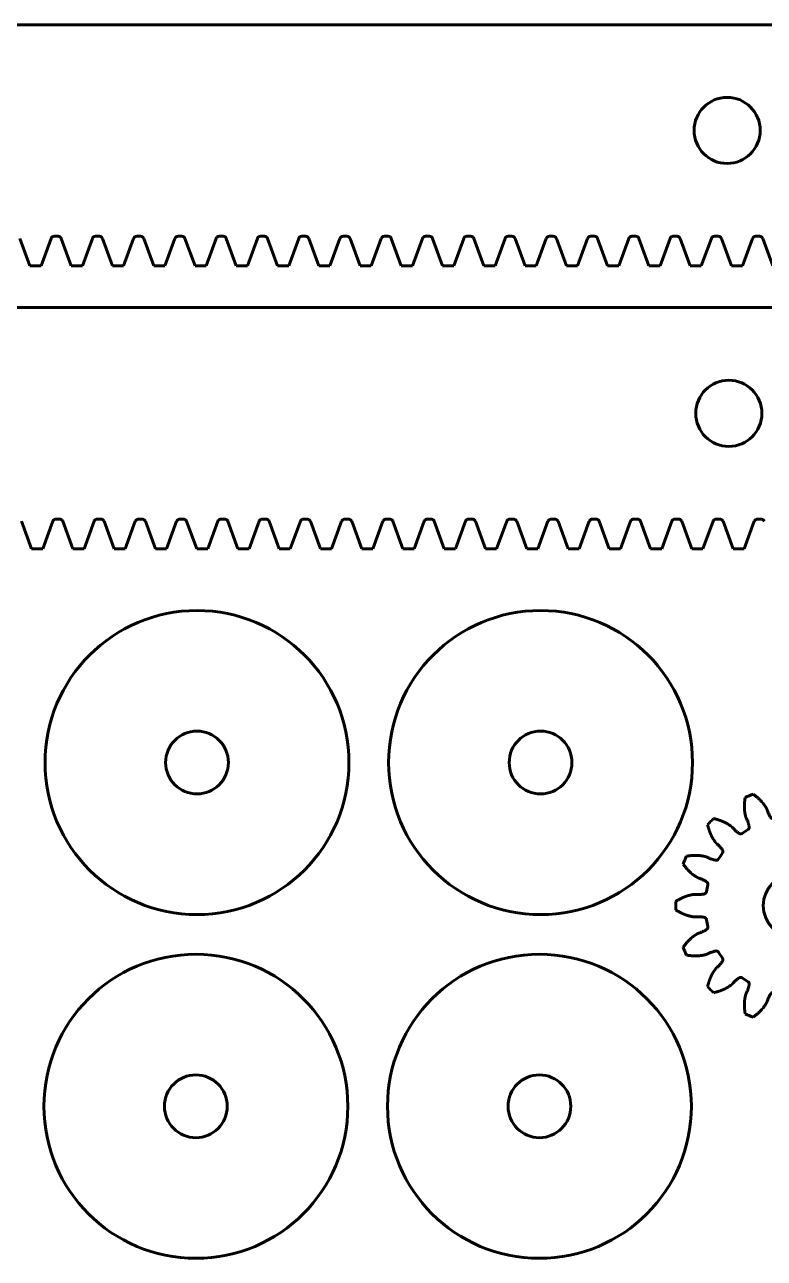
# Model space of a CAD drawing. Header units: millimetres. Extents: x 139 to 362, y 314 to 492.
# Drawn here: x 247.2 to 303.2, y 315.2 to 408.5 of the extents above; entities that cross this region are included whole.
import ezdxf

# ---------------------------------------------------------------- set-up
doc = ezdxf.new("R2010")
doc.units = ezdxf.units.MM
for name, color, linetype in [('Default', 7, 'Continuous'), ('RACK_COUNTER_BAC', 7, 'Continuous'), ('RACK_PINION_-_CO', 7, 'Continuous'), ('RACK_PINION_SIDE', 7, 'Continuous')]:
    doc.layers.add(name, color=color, linetype=linetype)

# ---------------------------------------------------------------- blocks, each defined once
blk = doc.blocks.new('SE2')
at = {"layer": 'RACK_COUNTER_BAC', "color": 7, "linetype": 'Continuous', "lineweight": 60}
for p, q in [((139.31, 408.531), (321.977, 408.531)), ((247.58, 390.281), (246.821, 392.366)), ((249.182, 392.366), (248.423, 390.281)), ((249.709, 392.531), (249.417, 392.531)), ((250.703, 390.281), (249.944, 392.366)), ((252.305, 392.366), (251.546, 390.281)), ((252.832, 392.531), (252.54, 392.531)), ((253.826, 390.281), (253.067, 392.366)), ((255.428, 392.366), (254.668, 390.281)), ((255.954, 392.531), (255.662, 392.531)), ((256.948, 390.281), (256.189, 392.366)), ((258.55, 392.366), (257.791, 390.281)), ((259.077, 392.531), (258.785, 392.531)), ((260.071, 390.281), (259.312, 392.366)), ((261.673, 392.366), (260.914, 390.281)), ((262.2, 392.531), (261.908, 392.531)), ((263.194, 390.281), (262.435, 392.366)), ((264.796, 392.366), (264.037, 390.281)), ((265.323, 392.531), (265.031, 392.531)), ((266.317, 390.281), (265.558, 392.366)), ((267.919, 392.366), (267.16, 390.281)), ((268.446, 392.531), (268.154, 392.531)), ((269.44, 390.281), (268.681, 392.366)), ((271.042, 392.366), (270.282, 390.281)), ((271.568, 392.531), (271.276, 392.531)), ((272.562, 390.281), (271.803, 392.366)), ((274.164, 392.366), (273.405, 390.281)), ((274.691, 392.531), (274.399, 392.531)), ((275.685, 390.281), (274.926, 392.366)), ((277.287, 392.366), (276.528, 390.281)), ((277.814, 392.531), (277.522, 392.531)), ((278.808, 390.281), (278.049, 392.366)), ((280.41, 392.366), (279.651, 390.281)), ((280.937, 392.531), (280.645, 392.531)), ((281.931, 390.281), (281.172, 392.366)), ((283.533, 392.366), (282.774, 390.281)), ((284.06, 392.531), (283.768, 392.531)), ((285.054, 390.281), (284.295, 392.366)), ((286.656, 392.366), (285.897, 390.281)), ((287.182, 392.531), (286.891, 392.531)), ((288.176, 390.281), (287.417, 392.366)), ((289.778, 392.366), (289.019, 390.281)), ((290.305, 392.531), (290.013, 392.531)), ((291.299, 390.281), (290.54, 392.366)), ((292.901, 392.366), (292.142, 390.281)), ((293.428, 392.531), (293.136, 392.531)), ((294.422, 390.281), (293.663, 392.366)), ((296.024, 392.366), (295.265, 390.281)), ((296.551, 392.531), (296.259, 392.531)), ((297.545, 390.281), (296.786, 392.366)), ((299.147, 392.366), (298.388, 390.281)), ((299.674, 392.531), (299.382, 392.531)), ((300.668, 390.281), (299.909, 392.366)), ((302.27, 392.366), (301.511, 390.281)), ((302.797, 392.531), (302.505, 392.531)), ((303.791, 390.281), (303.031, 392.366)), ((248.423, 390.281), (247.58, 390.281)), ((251.546, 390.281), (250.703, 390.281)), ((254.668, 390.281), (253.826, 390.281)), ((257.791, 390.281), (256.948, 390.281)), ((260.914, 390.281), (260.071, 390.281)), ((264.037, 390.281), (263.194, 390.281)), ((267.16, 390.281), (266.317, 390.281)), ((270.282, 390.281), (269.44, 390.281)), ((273.405, 390.281), (272.562, 390.281)), ((276.528, 390.281), (275.685, 390.281)), ((279.651, 390.281), (278.808, 390.281)), ((282.774, 390.281), (281.931, 390.281)), ((285.897, 390.281), (285.054, 390.281)), ((289.019, 390.281), (288.176, 390.281)), ((292.142, 390.281), (291.299, 390.281)), ((295.265, 390.281), (294.422, 390.281)), ((298.388, 390.281), (297.545, 390.281)), ((301.511, 390.281), (300.668, 390.281))]:
    blk.add_line(p, q, dxfattribs=at)
blk.add_circle((300.343, 400.531), 2.5, dxfattribs=at)
for centre, start, end in [((249.417, 392.281), 90, 160), ((249.709, 392.281), 20, 90), ((252.54, 392.281), 90, 160), ((252.832, 392.281), 20, 90), ((255.662, 392.281), 90, 160), ((255.954, 392.281), 20, 90), ((258.785, 392.281), 90, 160), ((259.077, 392.281), 20, 90), ((261.908, 392.281), 90, 160), ((262.2, 392.281), 20, 90), ((265.031, 392.281), 90, 160), ((265.323, 392.281), 20, 90), ((268.154, 392.281), 90, 160), ((268.446, 392.281), 20, 90), ((271.276, 392.281), 90, 160), ((271.568, 392.281), 20, 90), ((274.399, 392.281), 90, 160), ((274.691, 392.281), 20, 90), ((277.522, 392.281), 90, 160), ((277.814, 392.281), 20, 90), ((280.645, 392.281), 90, 160), ((280.937, 392.281), 20, 90), ((283.768, 392.281), 90, 160), ((284.06, 392.281), 20, 90), ((286.891, 392.281), 90, 160), ((287.182, 392.281), 20, 90), ((290.013, 392.281), 90, 160), ((290.305, 392.281), 20, 90), ((293.136, 392.281), 90, 160), ((293.428, 392.281), 20, 90), ((296.259, 392.281), 90, 160), ((296.551, 392.281), 20, 90), ((299.382, 392.281), 90, 160), ((299.674, 392.281), 20, 90), ((302.505, 392.281), 90, 160), ((302.797, 392.281), 20, 90)]:
    blk.add_arc(centre, 0.25, start, end, dxfattribs=at)
blk = doc.blocks.new('SE6')
at = {"layer": 'RACK_PINION_SIDE', "color": 7, "linetype": 'Continuous', "lineweight": 60}
for radius in [11.5, 2.375]:
    blk.add_circle((260.137, 326.718), radius, dxfattribs=at)
blk = doc.blocks.new('SE7')
at = {"layer": 'RACK_PINION_SIDE', "color": 7, "linetype": 'Continuous', "lineweight": 60}
for radius in [11.5, 2.375]:
    blk.add_circle((286.137, 326.718), radius, dxfattribs=at)
blk = doc.blocks.new('SE9')
at = {"layer": 'RACK_PINION_SIDE', "color": 7, "linetype": 'Continuous', "lineweight": 60}
for radius in [11.5, 2.375]:
    blk.add_circle((260.222, 352.718), radius, dxfattribs=at)
blk = doc.blocks.new('SE10')
at = {"layer": 'RACK_PINION_SIDE', "color": 7, "linetype": 'Continuous', "lineweight": 60}
for radius in [11.5, 2.375]:
    blk.add_circle((286.222, 352.718), radius, dxfattribs=at)
blk = doc.blocks.new('SE13')
at = {"layer": 'RACK_PINION_-_CO', "color": 7, "linetype": 'Continuous', "lineweight": 60}
blk.add_circle((305.45, 341.894), 2.375, dxfattribs=at)
for centre, radius, start, end in [((305.45, 341.894), 9, 87.92869, 92.07131), ((305.45, 341.894), 9, 110.42869, 114.57131), ((305.45, 341.894), 9, 65.42869, 69.57131), ((305.45, 341.894), 9, 132.92869, 137.07131), ((303.843, 348.706), 0.25, 209.38355, 277.63966), ((305.45, 341.894), 6.75, 99.02339, 103.47661), ((304.327, 348.803), 0.25, 284.86034, 353.11645), ((306.573, 348.803), 0.25, 186.88355, 255.13966), ((305.45, 341.894), 6.75, 76.52339, 80.97661), ((307.056, 348.706), 0.25, 262.36034, 330.61645), ((305.45, 341.894), 9, 42.92869, 47.07131), ((301.359, 347.573), 0.25, 231.88355, 300.13966), ((305.45, 341.894), 6.75, 121.52339, 125.97661), ((301.769, 347.847), 0.25, 307.36034, 15.61645), ((309.131, 347.847), 0.25, 164.38355, 232.63966), ((305.45, 341.894), 6.75, 54.02339, 58.47661), ((309.541, 347.573), 0.25, 239.86034, 308.11645), ((305.45, 341.894), 9, 155.42869, 159.57131), ((299.497, 345.575), 0.25, 254.38355, 322.63966), ((305.45, 341.894), 6.75, 144.02339, 148.47661), ((299.771, 345.985), 0.25, 329.86034, 38.11645), ((311.128, 345.985), 0.25, 141.88355, 210.13966), ((305.45, 341.894), 6.75, 31.52339, 35.97661), ((311.402, 345.575), 0.25, 217.36034, 285.61645), ((305.45, 341.894), 9, 20.42869, 24.57131), ((298.638, 343.501), 0.25, 352.36034, 60.61645), ((305.45, 341.894), 6.75, 166.52339, 170.97661), ((312.262, 343.501), 0.25, 119.38355, 187.63966), ((305.45, 341.894), 6.75, 9.02339, 13.47661), ((298.542, 343.017), 0.25, 276.88355, 345.13966), ((312.358, 343.017), 0.25, 194.86034, 263.11645), ((305.45, 341.894), 9, 177.92869, 182.07131), ((305.45, 341.894), 9, 357.92869, 2.07131), ((298.542, 340.772), 0.25, 14.86034, 83.11645), ((305.45, 341.894), 6.75, 189.02339, 193.47661), ((305.45, 341.894), 6.75, 346.52339, 350.97661), ((312.358, 340.772), 0.25, 96.88355, 165.13966), ((298.638, 340.288), 0.25, 299.38355, 7.63966), ((312.262, 340.288), 0.25, 172.36034, 240.61645), ((305.45, 341.894), 9, 200.42869, 204.57131), ((305.45, 341.894), 9, 335.42869, 339.57131), ((299.497, 338.214), 0.25, 37.36034, 105.61645), ((305.45, 341.894), 6.75, 211.52339, 215.97661), ((299.771, 337.804), 0.25, 321.88355, 30.13966), ((311.128, 337.804), 0.25, 149.86034, 218.11645), ((305.45, 341.894), 6.75, 324.02339, 328.47661), ((311.402, 338.214), 0.25, 74.38355, 142.63966), ((301.359, 336.216), 0.25, 59.86034, 128.11645), ((305.45, 341.894), 6.75, 234.02339, 238.47661), ((301.769, 335.942), 0.25, 344.38355, 52.63966), ((309.131, 335.942), 0.25, 127.36034, 195.61645), ((305.45, 341.894), 6.75, 301.52339, 305.97661), ((309.541, 336.216), 0.25, 51.88355, 120.13966), ((305.45, 341.894), 9, 222.92869, 227.07131), ((303.843, 335.083), 0.25, 82.36034, 150.61645), ((305.45, 341.894), 6.75, 256.52339, 260.97661), ((304.327, 334.986), 0.25, 6.88355, 75.13966), ((306.573, 334.986), 0.25, 104.86034, 173.11645), ((305.45, 341.894), 6.75, 279.02339, 283.47661), ((307.056, 335.083), 0.25, 29.38355, 97.63966), ((305.45, 341.894), 9, 312.92869, 317.07131), ((305.45, 341.894), 9, 245.42869, 249.57131), ((305.45, 341.894), 9, 290.42869, 294.57131), ((305.45, 341.894), 9, 267.92869, 272.07131)]:
    blk.add_arc(centre, radius, start, end, dxfattribs=at)
for points, knots in [([(305.125, 350.889), (304.843, 350.42), (304.718, 350.036), (304.649, 349.823), (304.609, 349.57), (304.593, 349.469), (304.602, 349.327), (304.616, 349.11), (304.575, 348.773)], [0, 0, 0, 0.5, 0.5, 0.75, 0.75, 0.875, 0.875, 1, 1, 1]), ([(306.324, 348.773), (306.284, 349.11), (306.298, 349.327), (306.307, 349.469), (306.291, 349.57), (306.251, 349.821), (306.182, 350.036), (306.057, 350.42), (305.775, 350.889)], [0, 0, 0, 0.125, 0.125, 0.25, 0.25, 0.5, 0.5, 1, 1, 1]), ([(301.707, 350.079), (301.626, 349.539), (301.658, 349.137), (301.676, 348.913), (301.736, 348.664), (301.759, 348.564), (301.822, 348.437), (301.918, 348.242), (302.01, 347.914)], [0, 0, 0, 0.5, 0.5, 0.75, 0.75, 0.875, 0.875, 1, 1, 1]), ([(303.626, 348.584), (303.459, 348.88), (303.389, 349.086), (303.343, 349.22), (303.29, 349.307), (303.157, 349.525), (303.01, 349.697), (302.748, 350.003), (302.308, 350.328)], [0, 0, 0, 0.125, 0.125, 0.25, 0.25, 0.5, 0.5, 1, 1, 1]), ([(308.591, 350.328), (308.152, 350.004), (307.89, 349.697), (307.744, 349.526), (307.61, 349.307), (307.556, 349.22), (307.511, 349.086), (307.441, 348.88), (307.274, 348.584)], [0, 0, 0, 0.5, 0.5, 0.75, 0.75, 0.875, 0.875, 1, 1, 1]), ([(308.89, 347.914), (308.981, 348.241), (309.077, 348.437), (309.14, 348.564), (309.164, 348.664), (309.224, 348.911), (309.242, 349.137), (309.273, 349.538), (309.192, 350.079)], [0, 0, 0, 0.125, 0.125, 0.25, 0.25, 0.5, 0.5, 1, 1, 1]), ([(301.205, 347.376), (300.937, 347.586), (300.794, 347.75), (300.7, 347.856), (300.617, 347.916), (300.411, 348.066), (300.21, 348.169), (299.851, 348.352), (299.32, 348.484)], [0, 0, 0, 0.125, 0.125, 0.25, 0.25, 0.5, 0.5, 1, 1, 1]), ([(311.58, 348.484), (311.049, 348.352), (310.69, 348.169), (310.489, 348.067), (310.282, 347.916), (310.199, 347.856), (310.106, 347.75), (309.963, 347.586), (309.695, 347.376)], [0, 0, 0, 0.5, 0.5, 0.75, 0.75, 0.875, 0.875, 1, 1, 1]), ([(298.86, 348.024), (298.992, 347.494), (299.175, 347.134), (299.277, 346.934), (299.428, 346.727), (299.488, 346.644), (299.595, 346.55), (299.758, 346.407), (299.968, 346.14)], [0, 0, 0, 0.5, 0.5, 0.75, 0.75, 0.875, 0.875, 1, 1, 1]), ([(310.932, 346.14), (311.141, 346.407), (311.305, 346.55), (311.412, 346.644), (311.472, 346.727), (311.622, 346.933), (311.724, 347.134), (311.907, 347.493), (312.04, 348.024)], [0, 0, 0, 0.125, 0.125, 0.25, 0.25, 0.5, 0.5, 1, 1, 1]), ([(299.43, 345.335), (299.103, 345.426), (298.908, 345.522), (298.78, 345.585), (298.681, 345.609), (298.433, 345.668), (298.208, 345.686), (297.806, 345.718), (297.265, 345.637)], [0, 0, 0, 0.125, 0.125, 0.25, 0.25, 0.5, 0.5, 1, 1, 1]), ([(313.635, 345.637), (313.094, 345.718), (312.692, 345.686), (312.468, 345.669), (312.219, 345.609), (312.119, 345.585), (311.992, 345.522), (311.797, 345.426), (311.47, 345.335)], [0, 0, 0, 0.5, 0.5, 0.75, 0.75, 0.875, 0.875, 1, 1, 1]), ([(297.016, 345.036), (297.341, 344.596), (297.648, 344.334), (297.818, 344.188), (298.037, 344.055), (298.124, 344.001), (298.259, 343.955), (298.464, 343.885), (298.761, 343.719)], [0, 0, 0, 0.5, 0.5, 0.75, 0.75, 0.875, 0.875, 1, 1, 1]), ([(312.139, 343.719), (312.435, 343.885), (312.641, 343.955), (312.775, 344.001), (312.863, 344.055), (313.08, 344.187), (313.252, 344.334), (313.558, 344.596), (313.884, 345.036)], [0, 0, 0, 0.125, 0.125, 0.25, 0.25, 0.5, 0.5, 1, 1, 1]), ([(298.572, 342.769), (298.234, 342.728), (298.017, 342.742), (297.876, 342.751), (297.775, 342.736), (297.523, 342.696), (297.308, 342.626), (296.925, 342.502), (296.456, 342.22)], [0, 0, 0, 0.125, 0.125, 0.25, 0.25, 0.5, 0.5, 1, 1, 1]), ([(314.444, 342.22), (313.976, 342.501), (313.592, 342.626), (313.378, 342.696), (313.125, 342.736), (313.024, 342.752), (312.882, 342.742), (312.666, 342.728), (312.328, 342.769)], [0, 0, 0, 0.5, 0.5, 0.75, 0.75, 0.875, 0.875, 1, 1, 1]), ([(296.456, 341.569), (296.924, 341.288), (297.308, 341.163), (297.522, 341.093), (297.775, 341.053), (297.876, 341.037), (298.017, 341.047), (298.234, 341.061), (298.572, 341.02)], [0, 0, 0, 0.5, 0.5, 0.75, 0.75, 0.875, 0.875, 1, 1, 1]), ([(312.328, 341.02), (312.665, 341.061), (312.882, 341.047), (313.024, 341.037), (313.125, 341.053), (313.377, 341.093), (313.592, 341.163), (313.975, 341.287), (314.444, 341.569)], [0, 0, 0, 0.125, 0.125, 0.25, 0.25, 0.5, 0.5, 1, 1, 1]), ([(298.761, 340.07), (298.465, 339.904), (298.259, 339.834), (298.124, 339.788), (298.037, 339.734), (297.82, 339.601), (297.648, 339.455), (297.341, 339.193), (297.016, 338.753)], [0, 0, 0, 0.125, 0.125, 0.25, 0.25, 0.5, 0.5, 1, 1, 1]), ([(313.884, 338.753), (313.559, 339.193), (313.252, 339.455), (313.081, 339.601), (312.863, 339.734), (312.775, 339.788), (312.641, 339.834), (312.435, 339.903), (312.139, 340.07)], [0, 0, 0, 0.5, 0.5, 0.75, 0.75, 0.875, 0.875, 1, 1, 1]), ([(297.265, 338.152), (297.805, 338.071), (298.208, 338.103), (298.432, 338.12), (298.681, 338.18), (298.78, 338.204), (298.908, 338.267), (299.102, 338.363), (299.43, 338.454)], [0, 0, 0, 0.5, 0.5, 0.75, 0.75, 0.875, 0.875, 1, 1, 1]), ([(311.47, 338.454), (311.797, 338.363), (311.992, 338.267), (312.119, 338.204), (312.219, 338.18), (312.467, 338.12), (312.692, 338.103), (313.094, 338.071), (313.635, 338.152)], [0, 0, 0, 0.125, 0.125, 0.25, 0.25, 0.5, 0.5, 1, 1, 1]), ([(299.968, 337.649), (299.758, 337.382), (299.595, 337.238), (299.488, 337.145), (299.428, 337.062), (299.278, 336.856), (299.175, 336.655), (298.992, 336.296), (298.86, 335.765)], [0, 0, 0, 0.125, 0.125, 0.25, 0.25, 0.5, 0.5, 1, 1, 1]), ([(312.04, 335.765), (311.908, 336.295), (311.724, 336.655), (311.622, 336.855), (311.472, 337.062), (311.412, 337.145), (311.305, 337.238), (311.142, 337.382), (310.932, 337.649)], [0, 0, 0, 0.5, 0.5, 0.75, 0.75, 0.875, 0.875, 1, 1, 1]), ([(299.32, 335.305), (299.85, 335.437), (300.21, 335.62), (300.41, 335.722), (300.617, 335.873), (300.7, 335.933), (300.794, 336.039), (300.937, 336.203), (301.205, 336.412)], [0, 0, 0, 0.5, 0.5, 0.75, 0.75, 0.875, 0.875, 1, 1, 1]), ([(309.695, 336.412), (309.962, 336.203), (310.106, 336.039), (310.2, 335.933), (310.282, 335.873), (310.488, 335.723), (310.69, 335.62), (311.049, 335.437), (311.58, 335.305)], [0, 0, 0, 0.125, 0.125, 0.25, 0.25, 0.5, 0.5, 1, 1, 1]), ([(302.01, 335.875), (301.918, 335.547), (301.822, 335.352), (301.76, 335.225), (301.736, 335.125), (301.676, 334.878), (301.658, 334.652), (301.626, 334.251), (301.707, 333.709)], [0, 0, 0, 0.125, 0.125, 0.25, 0.25, 0.5, 0.5, 1, 1, 1]), ([(302.308, 333.46), (302.748, 333.785), (303.01, 334.092), (303.156, 334.263), (303.29, 334.482), (303.343, 334.569), (303.389, 334.703), (303.459, 334.909), (303.626, 335.205)], [0, 0, 0, 0.5, 0.5, 0.75, 0.75, 0.875, 0.875, 1, 1, 1]), ([(304.575, 335.016), (304.616, 334.679), (304.602, 334.462), (304.593, 334.32), (304.609, 334.219), (304.648, 333.968), (304.718, 333.753), (304.843, 333.369), (305.125, 332.9)], [0, 0, 0, 0.125, 0.125, 0.25, 0.25, 0.5, 0.5, 1, 1, 1]), ([(305.775, 332.9), (306.057, 333.369), (306.182, 333.753), (306.251, 333.966), (306.291, 334.219), (306.307, 334.32), (306.298, 334.462), (306.284, 334.679), (306.324, 335.016)], [0, 0, 0, 0.5, 0.5, 0.75, 0.75, 0.875, 0.875, 1, 1, 1]), ([(307.274, 335.205), (307.441, 334.909), (307.511, 334.703), (307.557, 334.569), (307.61, 334.482), (307.743, 334.264), (307.89, 334.092), (308.151, 333.786), (308.591, 333.46)], [0, 0, 0, 0.125, 0.125, 0.25, 0.25, 0.5, 0.5, 1, 1, 1]), ([(309.192, 333.709), (309.273, 334.25), (309.242, 334.652), (309.224, 334.876), (309.164, 335.125), (309.14, 335.225), (309.077, 335.352), (308.982, 335.547), (308.89, 335.875)], [0, 0, 0, 0.5, 0.5, 0.75, 0.75, 0.875, 0.875, 1, 1, 1])]:
    blk.add_open_spline(points, degree=2, knots=knots, dxfattribs=at)
blk = doc.blocks.new('SE16')
at = {"layer": 'RACK_COUNTER_BAC', "color": 7, "linetype": 'Continuous', "lineweight": 60}
for p, q in [((139.436, 387.133), (322.103, 387.133)), ((247.705, 368.883), (246.946, 370.969)), ((249.307, 370.969), (248.548, 368.883)), ((249.834, 371.133), (249.542, 371.133)), ((250.828, 368.883), (250.069, 370.969)), ((252.43, 370.969), (251.671, 368.883)), ((252.957, 371.133), (252.665, 371.133)), ((253.951, 368.883), (253.192, 370.969)), ((255.553, 370.969), (254.794, 368.883)), ((256.08, 371.133), (255.788, 371.133)), ((257.074, 368.883), (256.315, 370.969)), ((258.676, 370.969), (257.917, 368.883)), ((259.203, 371.133), (258.911, 371.133)), ((260.197, 368.883), (259.438, 370.969)), ((261.799, 370.969), (261.04, 368.883)), ((262.326, 371.133), (262.034, 371.133)), ((263.32, 368.883), (262.56, 370.969)), ((264.921, 370.969), (264.162, 368.883)), ((265.448, 371.133), (265.156, 371.133)), ((266.442, 368.883), (265.683, 370.969)), ((268.044, 370.969), (267.285, 368.883)), ((268.571, 371.133), (268.279, 371.133)), ((269.565, 368.883), (268.806, 370.969)), ((271.167, 370.969), (270.408, 368.883)), ((271.694, 371.133), (271.402, 371.133)), ((272.688, 368.883), (271.929, 370.969)), ((274.29, 370.969), (273.531, 368.883)), ((274.817, 371.133), (274.525, 371.133)), ((275.811, 368.883), (275.052, 370.969)), ((277.413, 370.969), (276.654, 368.883)), ((277.94, 371.133), (277.648, 371.133)), ((278.934, 368.883), (278.175, 370.969)), ((280.535, 370.969), (279.776, 368.883)), ((281.062, 371.133), (280.77, 371.133)), ((282.056, 368.883), (281.297, 370.969)), ((283.658, 370.969), (282.899, 368.883)), ((284.185, 371.133), (283.893, 371.133)), ((285.179, 368.883), (284.42, 370.969)), ((286.781, 370.969), (286.022, 368.883)), ((287.308, 371.133), (287.016, 371.133)), ((288.302, 368.883), (287.543, 370.969)), ((289.904, 370.969), (289.145, 368.883)), ((290.431, 371.133), (290.139, 371.133)), ((291.425, 368.883), (290.666, 370.969)), ((293.027, 370.969), (292.268, 368.883)), ((293.554, 371.133), (293.262, 371.133)), ((294.548, 368.883), (293.789, 370.969)), ((296.15, 370.969), (295.39, 368.883)), ((296.676, 371.133), (296.384, 371.133)), ((297.67, 368.883), (296.911, 370.969)), ((299.272, 370.969), (298.513, 368.883)), ((299.799, 371.133), (299.507, 371.133)), ((300.793, 368.883), (300.034, 370.969)), ((302.395, 370.969), (301.636, 368.883)), ((302.922, 371.133), (302.63, 371.133)), ((248.548, 368.883), (247.705, 368.883)), ((251.671, 368.883), (250.828, 368.883)), ((254.794, 368.883), (253.951, 368.883)), ((257.917, 368.883), (257.074, 368.883)), ((261.04, 368.883), (260.197, 368.883)), ((264.162, 368.883), (263.32, 368.883)), ((267.285, 368.883), (266.442, 368.883)), ((270.408, 368.883), (269.565, 368.883)), ((273.531, 368.883), (272.688, 368.883)), ((276.654, 368.883), (275.811, 368.883)), ((279.776, 368.883), (278.934, 368.883)), ((282.899, 368.883), (282.056, 368.883)), ((286.022, 368.883), (285.179, 368.883)), ((289.145, 368.883), (288.302, 368.883)), ((292.268, 368.883), (291.425, 368.883)), ((295.39, 368.883), (294.548, 368.883)), ((298.513, 368.883), (297.67, 368.883)), ((301.636, 368.883), (300.793, 368.883))]:
    blk.add_line(p, q, dxfattribs=at)
blk.add_circle((300.469, 379.133), 2.5, dxfattribs=at)
for centre, start, end in [((249.542, 370.883), 90, 160), ((249.834, 370.883), 20, 90), ((252.665, 370.883), 90, 160), ((252.957, 370.883), 20, 90), ((255.788, 370.883), 90, 160), ((256.08, 370.883), 20, 90), ((258.911, 370.883), 90, 160), ((259.203, 370.883), 20, 90), ((262.034, 370.883), 90, 160), ((262.326, 370.883), 20, 90), ((265.156, 370.883), 90, 160), ((265.448, 370.883), 20, 90), ((268.279, 370.883), 90, 160), ((268.571, 370.883), 20, 90), ((271.402, 370.883), 90, 160), ((271.694, 370.883), 20, 90), ((274.525, 370.883), 90, 160), ((274.817, 370.883), 20, 90), ((277.648, 370.883), 90, 160), ((277.94, 370.883), 20, 90), ((280.77, 370.883), 90, 160), ((281.062, 370.883), 20, 90), ((283.893, 370.883), 90, 160), ((284.185, 370.883), 20, 90), ((287.016, 370.883), 90, 160), ((287.308, 370.883), 20, 90), ((290.139, 370.883), 90, 160), ((290.431, 370.883), 20, 90), ((293.262, 370.883), 90, 160), ((293.554, 370.883), 20, 90), ((296.384, 370.883), 90, 160), ((296.676, 370.883), 20, 90), ((299.507, 370.883), 90, 160), ((299.799, 370.883), 20, 90), ((302.63, 370.883), 90, 160), ((302.922, 370.883), 20, 90)]:
    blk.add_arc(centre, 0.25, start, end, dxfattribs=at)

msp = doc.modelspace()

# ---------------------------------------------------------------- block references
at = {"layer": 'Default'}
for name in ['SE2', 'SE16', 'SE9', 'SE10', 'SE13', 'SE6', 'SE7']:
    msp.add_blockref(name, (0, 0), dxfattribs=at)

doc.saveas('drawing.dxf')
